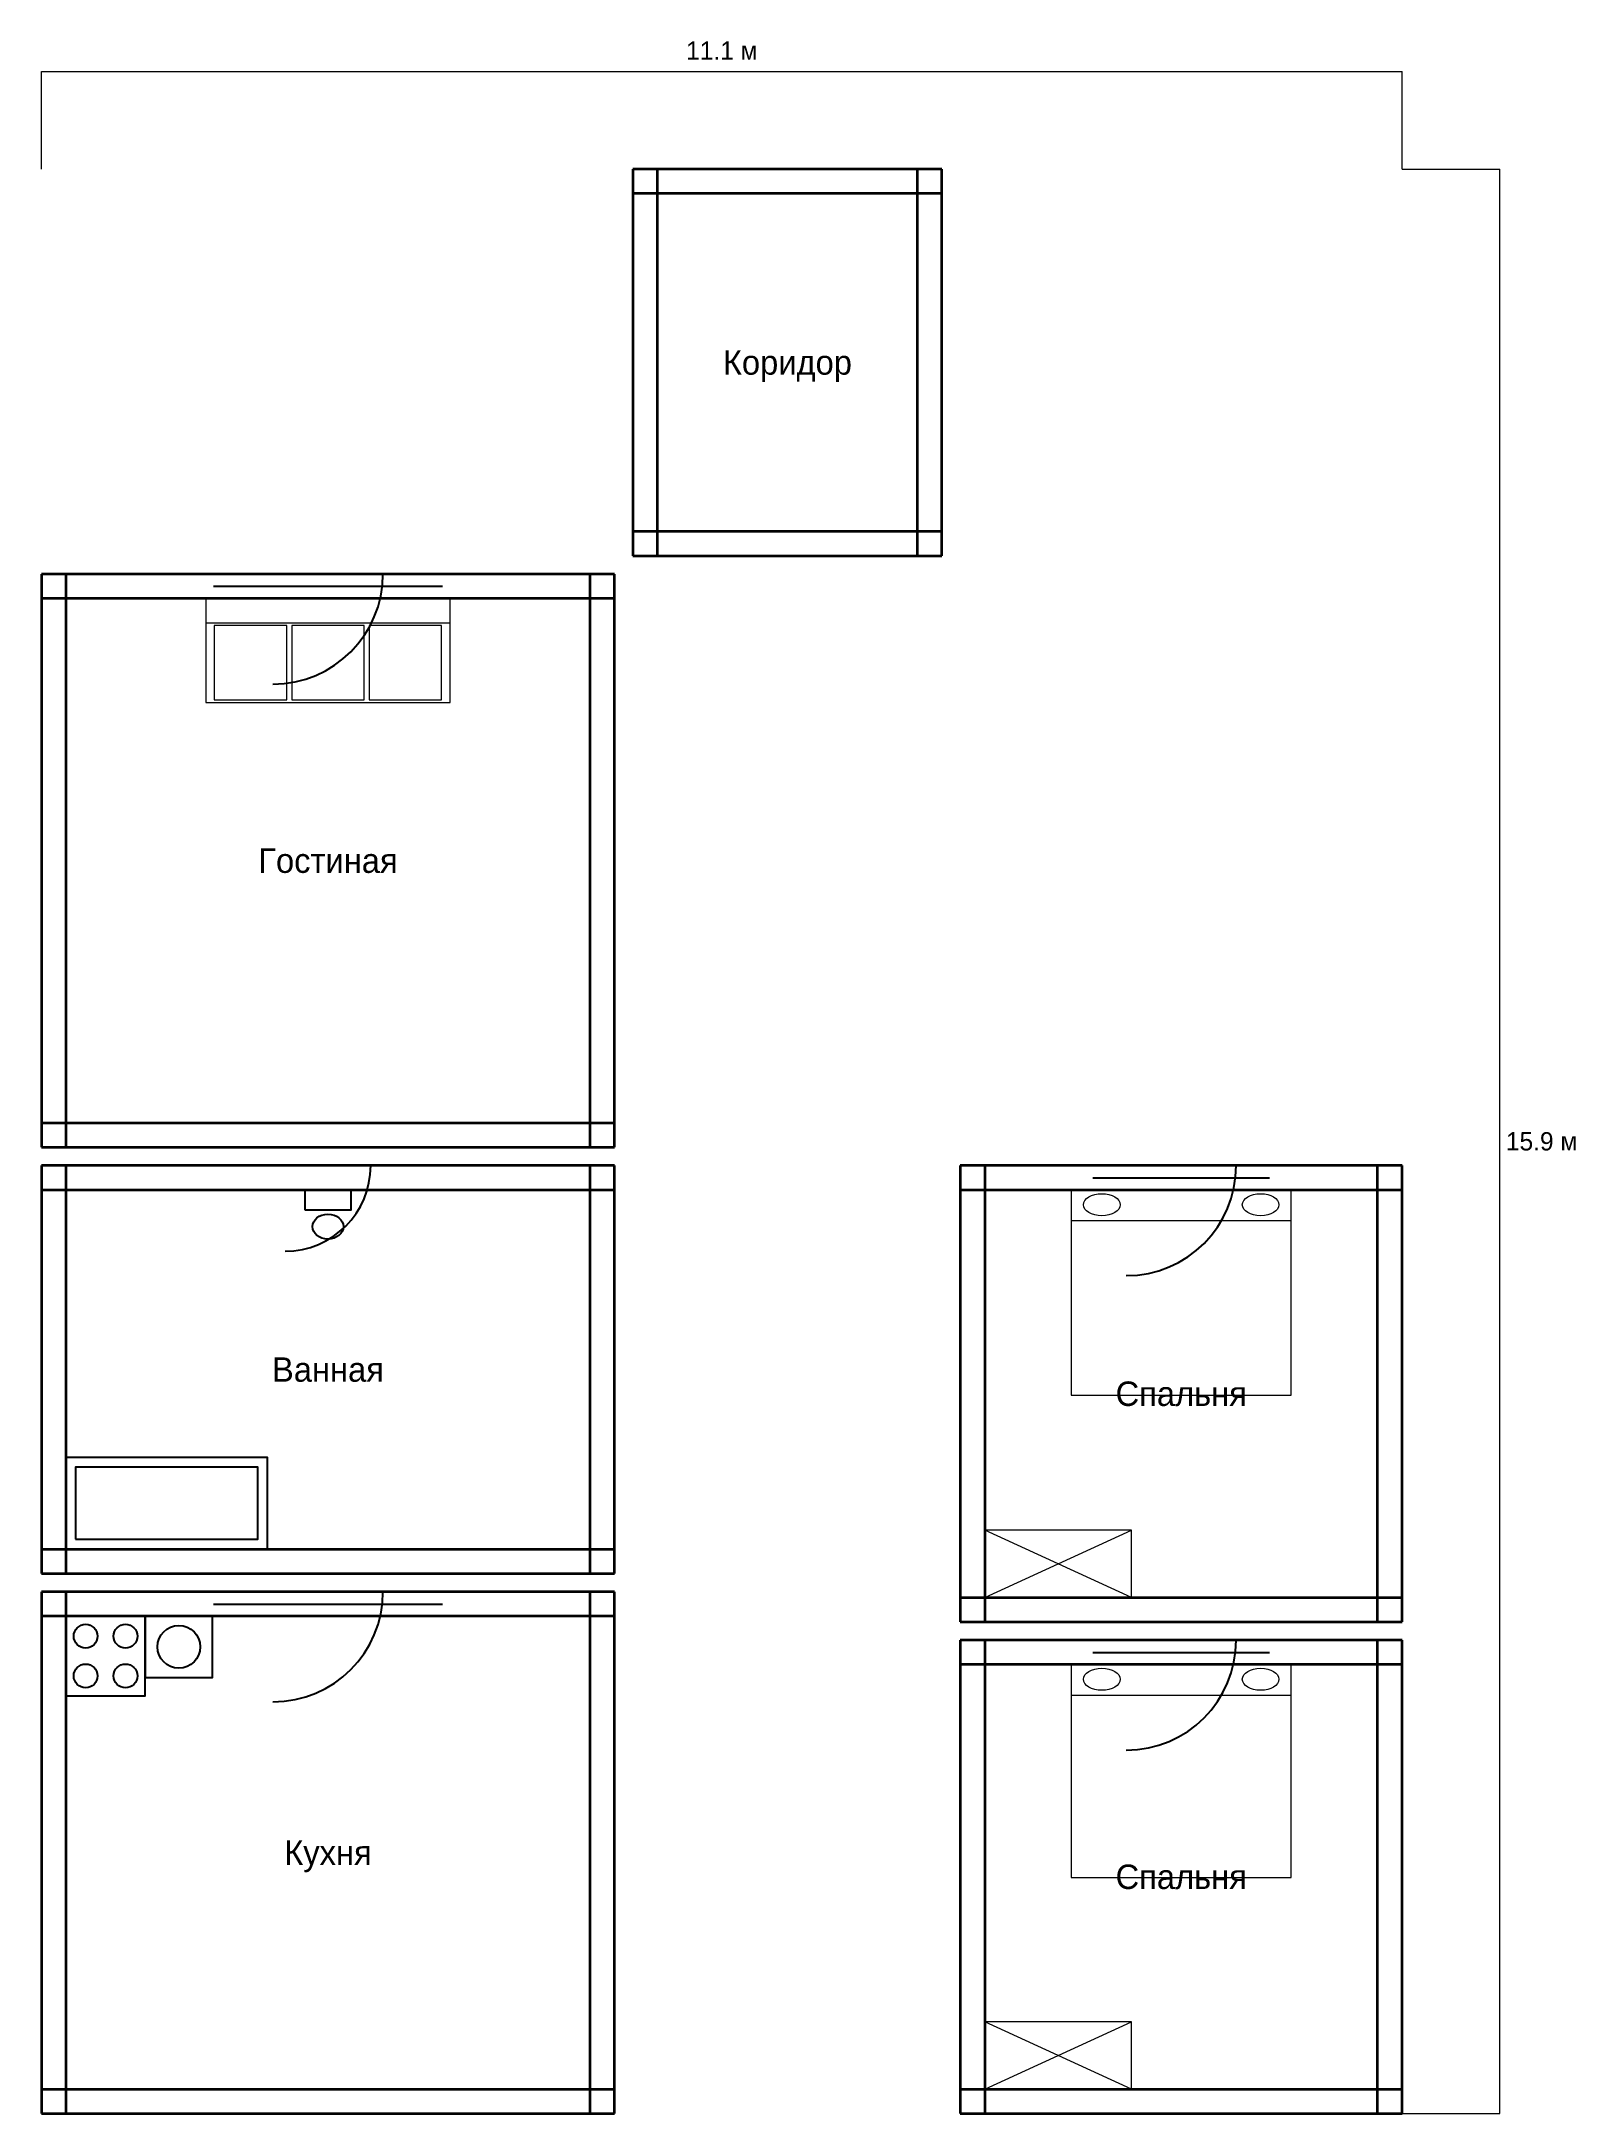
# Model space of a CAD drawing. Header units: metres. Extents: x 0 to 1256, y 0 to 1695.
import ezdxf
from ezdxf.enums import TextEntityAlignment as Align

# ---------------------------------------------------------------- set-up
doc = ezdxf.new("R2010")
doc.units = ezdxf.units.M
for name, color, linetype, lineweight in [('Двери', 7, 'Continuous', 25), ('Мебель', 7, 'Continuous', 18), ('Окна', 7, 'Continuous', 25), ('Размеры', 1, 'Continuous', 13), ('Стены', 7, 'Continuous', 35), ('Текст', 7, 'Continuous', 13)]:
    doc.layers.add(name, color=color, linetype=linetype, lineweight=lineweight)

msp = doc.modelspace()

# ---------------------------------------------------------------- linework, layer by layer
at = {"layer": 'Двери'}
for p, q in [((189.5, 1259.5), (279.5, 1259.5)), ((199.5, 775.5), (269.5, 775.5)), ((887.8, 775.5), (977.8, 775.5)), ((189.5, 426.8), (279.5, 426.8)), ((887.8, 387.3), (977.8, 387.3))]:
    msp.add_line(p, q, dxfattribs=at)
for centre, radius in [((189.5, 1259.5), 90), ((199.5, 775.5), 70), ((887.8, 775.5), 90), ((189.5, 426.8), 90), ((887.8, 387.3), 90)]:
    msp.add_arc(centre, radius, 270, 360, dxfattribs=at)
at = {"layer": 'Мебель'}
for p, q in [((134.5, 1219.5), (334.5, 1219.5)), ((842.8, 730.5), (1022.8, 730.5)), ((772, 422.3), (892, 477.3)), ((892, 422.3), (772, 477.3)), ((842.8, 342.3), (1022.8, 342.3)), ((772, 20), (892, 75)), ((892, 20), (772, 75))]:
    msp.add_line(p, q, dxfattribs=at)
for points in [[(134.5, 1154.5), (334.5, 1154.5), (334.5, 1239.5), (134.5, 1239.5), (134.5, 1154.5)], [(141.5, 1156.5), (200.8, 1156.5), (200.8, 1217.5), (141.5, 1217.5), (141.5, 1156.5)], [(204.8, 1156.5), (264.2, 1156.5), (264.2, 1217.5), (204.8, 1217.5), (204.8, 1156.5)], [(268.2, 1156.5), (327.5, 1156.5), (327.5, 1217.5), (268.2, 1217.5), (268.2, 1156.5)], [(842.8, 587.6), (1022.8, 587.6), (1022.8, 755.5), (842.8, 755.5), (842.8, 587.6)], [(772, 422.3), (892, 422.3), (892, 477.3), (772, 477.3), (772, 422.3)], [(842.8, 193), (1022.8, 193), (1022.8, 367.3), (842.8, 367.3), (842.8, 193)], [(772, 20), (892, 20), (892, 75), (772, 75), (772, 20)]]:
    msp.add_lwpolyline(points, dxfattribs=at)
for centre in [(867.8, 743.5), (997.8, 743.5), (867.8, 355.3), (997.8, 355.3)]:
    msp.add_ellipse(centre, major_axis=(15, 0), ratio=0.6, dxfattribs=at)
at = {"layer": 'Окна'}
for p, q in [((140.7, 1259.5), (328.3, 1259.5)), ((140.7, 1249.5), (328.3, 1249.5)), ((140.7, 1239.5), (328.3, 1239.5)), ((860.5, 775.5), (1005.1, 775.5)), ((860.5, 765.5), (1005.1, 765.5)), ((860.5, 755.5), (1005.1, 755.5)), ((140.7, 426.8), (328.3, 426.8)), ((140.7, 416.8), (328.3, 416.8)), ((140.7, 406.8), (328.3, 406.8)), ((860.5, 387.3), (1005.1, 387.3)), ((860.5, 377.3), (1005.1, 377.3)), ((860.5, 367.3), (1005.1, 367.3))]:
    msp.add_line(p, q, dxfattribs=at)
at = {"layer": 'Размеры', "color": 1}
for p, q in [((0, 1670.7), (1113.5, 1670.7)), ((0, 1590.7), (0, 1670.7)), ((1113.5, 1590.7), (1113.5, 1670.7)), ((1113.5, 1590.7), (1193.5, 1590.7)), ((1193.5, 0), (1193.5, 1590.7)), ((1113.5, 0), (1193.5, 0))]:
    msp.add_line(p, q, dxfattribs=at)
at = {"layer": 'Сантехника'}
for points in [[(215.5, 739.4), (253.5, 739.4), (253.5, 755.5), (215.5, 755.5), (215.5, 739.4)], [(20, 461.8), (185, 461.8), (185, 536.8), (20, 536.8), (20, 461.8)], [(28, 469.8), (177, 469.8), (177, 528.8), (28, 528.8), (28, 469.8)], [(20, 341.8), (85, 341.8), (85, 406.8), (20, 406.8), (20, 341.8)], [(85, 356.8), (140, 356.8), (140, 406.8), (85, 406.8), (85, 356.8)]]:
    msp.add_lwpolyline(points, dxfattribs=at)
for centre, radius in [((36.2, 390.5), 9.75), ((68.8, 390.5), 9.75), ((112.5, 381.8), 17.5), ((36.2, 358), 9.75), ((68.8, 358), 9.75)]:
    msp.add_circle(centre, radius, dxfattribs=at)
msp.add_ellipse((234.5, 725.6), major_axis=(12.7, 0), ratio=0.8, dxfattribs=at)
at = {"layer": 'Стены'}
for p, q in [((737, 1590.7), (484, 1590.7)), ((484, 1590.7), (484, 1274.5)), ((504, 1590.7), (504, 1274.5)), ((717, 1274.5), (717, 1590.7)), ((737, 1274.5), (737, 1590.7)), ((737, 1570.7), (484, 1570.7)), ((484, 1294.5), (737, 1294.5)), ((484, 1274.5), (737, 1274.5)), ((469, 1259.5), (0, 1259.5)), ((0, 1259.5), (0, 790.5)), ((20, 1259.5), (20, 790.5)), ((449, 790.5), (449, 1259.5)), ((469, 790.5), (469, 1259.5)), ((469, 1239.5), (0, 1239.5)), ((0, 810.5), (469, 810.5)), ((0, 790.5), (469, 790.5)), ((469, 775.5), (0, 775.5)), ((0, 775.5), (0, 441.8)), ((20, 775.5), (20, 441.8)), ((449, 441.8), (449, 775.5)), ((469, 441.8), (469, 775.5)), ((1113.5, 775.5), (752, 775.5)), ((752, 775.5), (752, 402.3)), ((772, 775.5), (772, 402.3)), ((1093.5, 402.3), (1093.5, 775.5)), ((1113.5, 402.3), (1113.5, 775.5)), ((469, 755.5), (0, 755.5)), ((1113.5, 755.5), (752, 755.5)), ((0, 461.8), (469, 461.8)), ((0, 441.8), (469, 441.8)), ((469, 426.8), (0, 426.8)), ((0, 426.8), (0, 0)), ((20, 426.8), (20, 0)), ((449, 0), (449, 426.8)), ((469, 0), (469, 426.8)), ((752, 422.3), (1113.5, 422.3)), ((469, 406.8), (0, 406.8)), ((752, 402.3), (1113.5, 402.3)), ((1113.5, 387.3), (752, 387.3)), ((752, 387.3), (752, 0)), ((772, 387.3), (772, 0)), ((1093.5, 0), (1093.5, 387.3)), ((1113.5, 0), (1113.5, 387.3)), ((1113.5, 367.3), (752, 367.3)), ((0, 20), (469, 20)), ((752, 20), (1113.5, 20)), ((0, 0), (469, 0)), ((752, 0), (1113.5, 0))]:
    msp.add_line(p, q, dxfattribs=at)

# ---------------------------------------------------------------- texts
at = {"layer": 'Размеры', "color": 1}
msp.add_text('11.1 м', height=15, dxfattribs=at).set_placement((556.8, 1675.7), align=Align.BOTTOM_CENTER)
msp.add_text('15.9 м', height=15, dxfattribs=at).set_placement((1198.5, 795.4), align=Align.MIDDLE_LEFT)
at = {"layer": 'Текст'}
for s, p in [('Коридор', (610.5, 1432.6)), ('Гостиная', (234.5, 1025)), ('Ванная', (234.5, 608.7)), ('Спальня', (932.8, 588.9)), ('Кухня', (234.5, 213.4)), ('Спальня', (932.8, 193.7))]:
    msp.add_text(s, height=20, dxfattribs=at).set_placement(p, align=Align.MIDDLE_CENTER)

doc.saveas('drawing.dxf')
